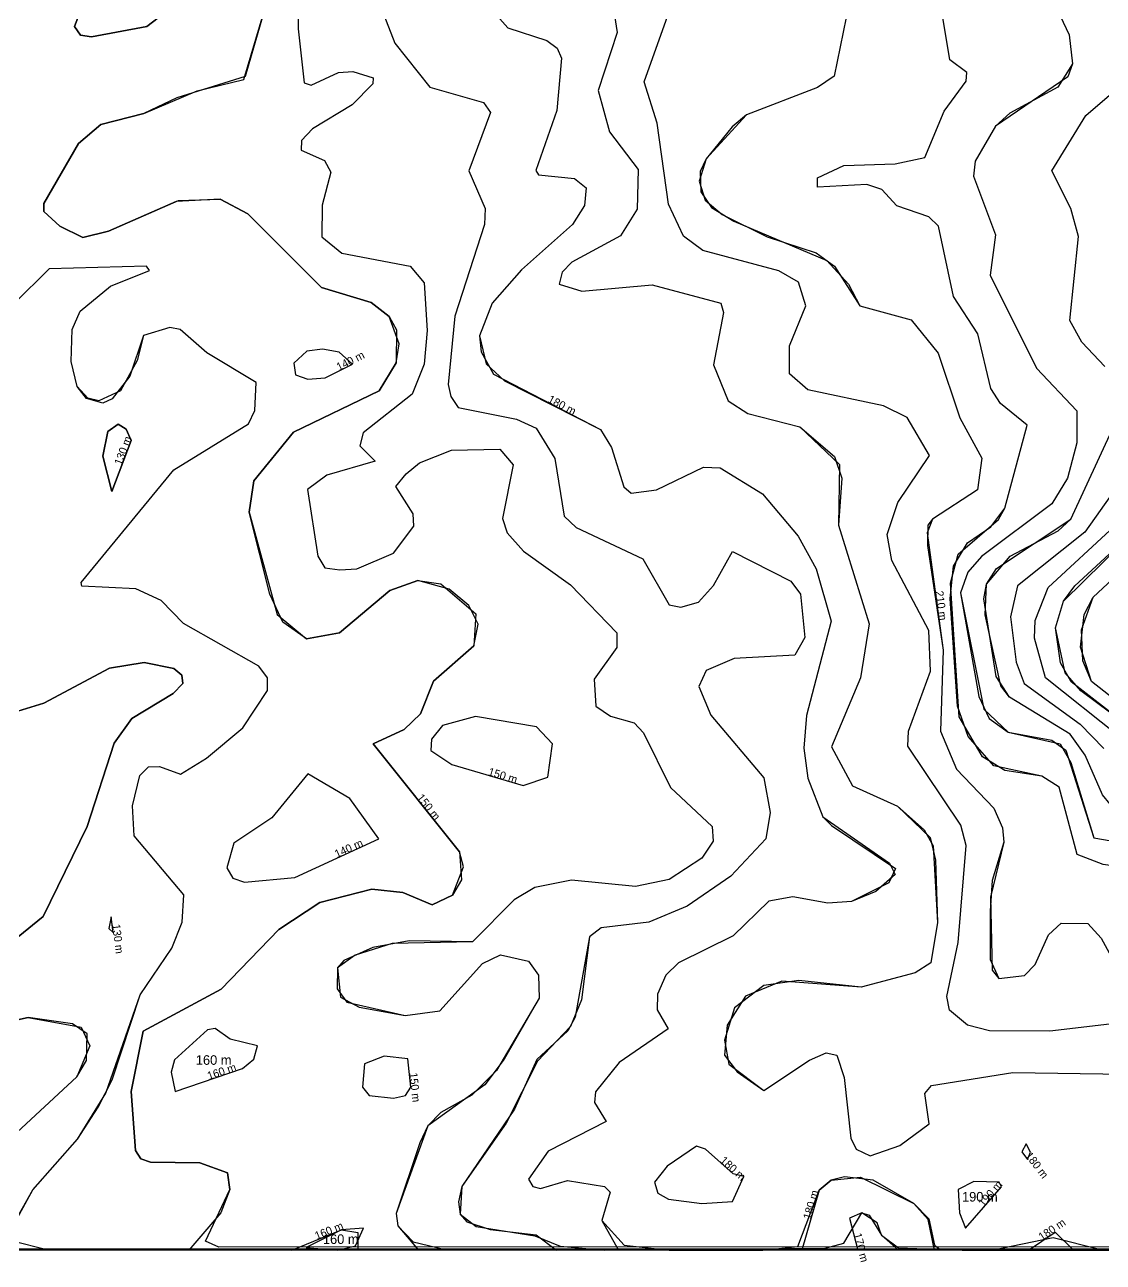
# Model space of a CAD drawing. Extents: x 120.7465 to 120.8269, y 14.0376 to 14.0711.
# Drawn here: x 120.76166 to 120.77333, y 14.03767 to 14.05105 of the extents above; entities that cross this region are included whole.
import ezdxf
from ezdxf.enums import TextEntityAlignment as Align

# ---------------------------------------------------------------- set-up
doc = ezdxf.new("R2010")
doc.units = 0
doc.header["$MEASUREMENT"] = 0
for name, color, linetype in [('Contour_Line_Intermediate', 7, 'Continuous'), ('Contour_Line_Major', 7, 'Continuous'), ('FEATURE_LABEL', 7, 'Continuous'), ('Iso-height_Area', 7, 'Continuous')]:
    doc.layers.add(name, color=color, linetype=linetype)

msp = doc.modelspace()

# ---------------------------------------------------------------- linework, layer by layer
at = {"layer": 'Contour_Line_Intermediate', "color": 36}
for points in [[(120.764626, 14.051855), (120.76462, 14.051005), (120.764684, 14.050421), (120.764762, 14.050396), (120.765057, 14.050531), (120.765212, 14.050543), (120.765433, 14.050475), (120.765429, 14.050408), (120.765204, 14.050182), (120.764776, 14.049924), (120.764657, 14.049796), (120.764653, 14.049691), (120.764906, 14.04958), (120.764975, 14.049453), (120.764882, 14.049098), (120.764877, 14.048756), (120.765093, 14.048579), (120.765833, 14.048439), (120.765984, 14.048258), (120.766017, 14.047743), (120.765982, 14.047378), (120.765854, 14.047053), (120.765323, 14.046637), (120.765288, 14.046497), (120.765454, 14.04633), (120.764931, 14.046178), (120.764723, 14.046025), (120.764833, 14.045305), (120.76491, 14.045176), (120.76507, 14.045154), (120.765254, 14.045168), (120.765651, 14.045337), (120.765873, 14.045628), (120.765863, 14.04576), (120.765678, 14.046057), (120.765789, 14.046193), (120.765932, 14.046314), (120.766279, 14.046448), (120.766803, 14.04646), (120.766945, 14.046291), (120.766829, 14.04571), (120.76688, 14.045554), (120.767058, 14.045357), (120.767567, 14.044994), (120.768068, 14.044474), (120.768067, 14.044316), (120.767823, 14.043974), (120.767841, 14.043682), (120.767998, 14.043573), (120.768255, 14.043503), (120.768356, 14.043395), (120.768647, 14.042802), (120.769097, 14.042382), (120.769108, 14.042223), (120.768987, 14.042039), (120.768631, 14.04181), (120.768269, 14.041734), (120.767577, 14.041802), (120.76718, 14.041723), (120.766958, 14.04159), (120.766506, 14.041136), (120.765638, 14.041115), (120.765236, 14.040992), (120.765047, 14.040855), (120.765043, 14.040625), (120.765147, 14.040481), (120.765778, 14.04034), (120.766153, 14.04039), (120.766614, 14.040899), (120.766808, 14.040993), (120.767111, 14.040924), (120.76722, 14.040775), (120.767228, 14.040524), (120.766764, 14.039742), (120.766499, 14.039478), (120.766164, 14.039288), (120.766024, 14.039147), (120.765937, 14.038961), (120.765682, 14.038199), (120.7657, 14.038066), (120.765922, 14.037803)], [(120.762352, 14.051427), (120.762202, 14.05103), (120.762268, 14.050934), (120.762387, 14.050918), (120.762984, 14.051029), (120.763641, 14.051532)], [(120.766485, 14.051472), (120.766888, 14.051016), (120.767311, 14.050879), (120.767422, 14.050796), (120.76747, 14.050685), (120.767418, 14.05012), (120.767189, 14.049472), (120.767221, 14.049426), (120.76761, 14.049385), (120.767736, 14.049285), (120.767718, 14.049095), (120.767589, 14.04889), (120.767037, 14.0484), (120.766719, 14.048039), (120.766583, 14.047686), (120.7666, 14.047511), (120.766733, 14.047271), (120.76789, 14.046674), (120.768008, 14.046478), (120.768141, 14.046054), (120.768221, 14.045984), (120.768497, 14.046019), (120.769002, 14.046266), (120.769183, 14.046257), (120.769642, 14.045977), (120.770028, 14.045519), (120.770223, 14.045168), (120.770385, 14.044601), (120.770116, 14.04358), (120.770088, 14.043229), (120.770131, 14.042905), (120.770296, 14.042487), (120.770388, 14.042391), (120.771081, 14.041927), (120.771007, 14.041772), (120.770604, 14.041569), (120.770349, 14.041553), (120.769969, 14.041622), (120.769709, 14.041575), (120.769323, 14.041201), (120.768734, 14.040909), (120.768597, 14.040774), (120.768506, 14.04057), (120.768502, 14.0404), (120.768622, 14.040194), (120.768093, 14.039831), (120.767835, 14.039513), (120.767825, 14.039399), (120.767951, 14.039192), (120.767323, 14.038873), (120.767112, 14.03857), (120.76716, 14.038489), (120.767243, 14.038469), (120.767534, 14.038553), (120.767932, 14.03849), (120.767996, 14.038427), (120.767905, 14.038123), (120.768084, 14.037803)], [(120.767995, 14.051452), (120.768069, 14.050965), (120.767863, 14.050336), (120.767989, 14.049891), (120.768299, 14.049482), (120.768287, 14.049056), (120.768107, 14.048766), (120.76758, 14.048481), (120.767474, 14.048372), (120.767442, 14.048245), (120.767688, 14.048167), (120.768447, 14.048235), (120.769193, 14.04804), (120.769219, 14.047938), (120.769112, 14.04737), (120.76927, 14.046981), (120.769484, 14.046845), (120.770044, 14.0467), (120.77042, 14.046379), (120.770499, 14.046148), (120.770464, 14.045638), (120.770794, 14.044572), (120.7707, 14.043989), (120.770388, 14.043242), (120.770615, 14.04282), (120.771103, 14.042601), (120.771391, 14.042346), (120.771489, 14.042172), (120.771534, 14.041343), (120.771463, 14.040906), (120.771291, 14.040799), (120.770708, 14.040643), (120.770034, 14.040718), (120.769656, 14.040662), (120.769339, 14.04042), (120.76923, 14.040072), (120.769279, 14.039813), (120.769658, 14.039529), (120.77015, 14.039855), (120.770332, 14.039933), (120.770444, 14.03991), (120.770525, 14.039669), (120.770596, 14.039013), (120.770656, 14.038892), (120.770806, 14.038823), (120.771127, 14.038934), (120.771443, 14.039169), (120.771397, 14.039496), (120.77147, 14.039583), (120.77235, 14.039723), (120.773564, 14.039705)], [(120.772766, 14.051345), (120.772959, 14.050938), (120.772993, 14.050627), (120.772835, 14.050372), (120.772317, 14.050092), (120.77216, 14.04995), (120.771942, 14.049572), (120.771922, 14.049412), (120.77216, 14.048778), (120.772105, 14.048342), (120.772606, 14.047337), (120.77304, 14.046875), (120.77304, 14.046528), (120.772941, 14.046148), (120.772772, 14.045869), (120.772011, 14.045299), (120.771862, 14.045131), (120.771784, 14.044907), (120.771981, 14.043785), (120.772094, 14.043548), (120.772297, 14.0434), (120.77286, 14.043275), (120.772975, 14.043072), (120.773224, 14.042259), (120.773787, 14.042163)], [(120.764244, 14.051157), (120.764048, 14.050489), (120.763308, 14.050256), (120.762952, 14.050088), (120.762488, 14.04997), (120.762247, 14.049763), (120.761872, 14.049114), (120.761871, 14.049028), (120.762042, 14.04887), (120.762293, 14.048748), (120.76257, 14.048818), (120.763326, 14.049147), (120.763779, 14.049163), (120.764075, 14.049005), (120.764872, 14.048207), (120.765409, 14.048046), (120.765603, 14.047894), (120.765683, 14.047749), (120.765681, 14.047394), (120.765498, 14.047091), (120.764571, 14.046643), (120.764141, 14.046118), (120.764091, 14.045778), (120.764392, 14.044672), (120.76471, 14.04441), (120.765066, 14.044475), (120.765613, 14.044932), (120.765916, 14.04504), (120.766165, 14.045003), (120.766541, 14.04468), (120.76652, 14.044335), (120.766083, 14.043953), (120.765944, 14.0436), (120.765768, 14.043428), (120.765432, 14.043274), (120.766364, 14.042108), (120.766386, 14.041804), (120.766289, 14.041638), (120.766069, 14.041535), (120.765753, 14.041668), (120.765418, 14.041705), (120.764855, 14.041559), (120.764411, 14.041268), (120.763789, 14.040624), (120.762943, 14.040169), (120.762814, 14.039517), (120.762861, 14.038878), (120.762918, 14.03879), (120.763023, 14.038752), (120.763557, 14.038744), (120.763857, 14.038637), (120.763883, 14.038459), (120.763784, 14.038206), (120.763439, 14.037803)], [(120.765521, 14.051221), (120.765665, 14.050847), (120.766044, 14.050373), (120.766625, 14.050209), (120.766699, 14.050101), (120.766468, 14.049468), (120.766644, 14.049061), (120.766634, 14.048889), (120.766316, 14.047897), (120.766244, 14.047158), (120.766273, 14.047028), (120.76635, 14.046912), (120.766981, 14.046784), (120.767195, 14.046688), (120.767397, 14.04636), (120.767497, 14.045736), (120.767628, 14.045612), (120.768348, 14.045274), (120.768633, 14.044779), (120.76876, 14.044751), (120.768948, 14.044806), (120.769111, 14.044988), (120.769316, 14.045354), (120.769949, 14.045033), (120.770054, 14.044893), (120.770098, 14.044426), (120.769991, 14.044232), (120.769336, 14.044197), (120.769033, 14.044069), (120.768954, 14.043896), (120.769082, 14.043583), (120.769658, 14.042909), (120.769723, 14.042532), (120.769677, 14.042249), (120.7693, 14.041844), (120.768827, 14.041521), (120.768412, 14.041347), (120.767899, 14.041286), (120.767771, 14.04119), (120.767683, 14.040507), (120.767567, 14.040221), (120.767209, 14.039844), (120.76687, 14.039174), (120.766391, 14.03849), (120.766354, 14.038324), (120.766373, 14.038191), (120.766446, 14.038108), (120.766696, 14.038026), (120.767195, 14.037966), (120.767414, 14.037803)], [(120.773517, 14.040258), (120.77275, 14.040169), (120.772098, 14.040172), (120.771857, 14.040232), (120.771664, 14.040395), (120.771636, 14.040545), (120.771759, 14.041129), (120.771845, 14.042177), (120.771785, 14.042397), (120.771213, 14.043249), (120.77122, 14.043413), (120.77146, 14.044062), (120.771441, 14.044501), (120.771039, 14.045257), (120.770991, 14.045536), (120.771106, 14.045885), (120.771446, 14.04639), (120.771205, 14.046802), (120.770951, 14.046928), (120.770133, 14.047102), (120.769933, 14.047276), (120.769935, 14.047576), (120.770111, 14.04801), (120.77003, 14.048265), (120.769817, 14.048388), (120.768996, 14.048609), (120.768789, 14.048764), (120.768627, 14.049108), (120.768501, 14.049984), (120.768362, 14.050429), (120.768618, 14.051146)], [(120.770545, 14.051125), (120.770417, 14.050492), (120.770237, 14.050369), (120.769469, 14.050074), (120.769313, 14.049945), (120.769031, 14.0496), (120.768968, 14.04946), (120.768975, 14.04924), (120.76909, 14.049072), (120.769332, 14.048924), (120.770337, 14.048501), (120.770571, 14.048245), (120.770693, 14.048009), (120.771248, 14.047857), (120.771543, 14.047497), (120.771776, 14.0468), (120.772012, 14.046361), (120.771968, 14.046021), (120.771481, 14.045703), (120.771423, 14.045557), (120.771597, 14.044289), (120.771565, 14.04341), (120.771738, 14.043002), (120.772142, 14.042579), (120.772237, 14.042366), (120.772251, 14.042213), (120.772109, 14.041619), (120.772124, 14.040828), (120.772199, 14.040739), (120.772475, 14.040771), (120.772589, 14.04089), (120.772736, 14.04121), (120.772872, 14.041338), (120.773159, 14.041334), (120.773304, 14.041174), (120.773582, 14.040667)], [(120.773787, 14.041906), (120.773324, 14.041971), (120.773046, 14.04208), (120.772848, 14.042808), (120.772664, 14.042925), (120.772143, 14.043036), (120.771865, 14.043355), (120.77175, 14.043682), (120.771672, 14.044846), (120.771707, 14.045196), (120.771859, 14.045446), (120.772111, 14.045622), (120.772261, 14.045822), (120.772503, 14.04672), (120.772216, 14.046954), (120.772112, 14.047115), (120.771969, 14.047707), (120.771708, 14.048111), (120.771545, 14.048869), (120.771441, 14.048973), (120.771094, 14.049092), (120.770933, 14.049267), (120.77077, 14.04932), (120.770238, 14.049292), (120.770237, 14.049394), (120.770521, 14.049525), (120.771075, 14.049543), (120.771397, 14.049613), (120.771605, 14.050115), (120.771843, 14.050438), (120.77185, 14.050531), (120.771669, 14.050667), (120.771592, 14.051126)], [(120.773342, 14.047352), (120.773094, 14.047616), (120.772965, 14.047851), (120.77306, 14.048758), (120.772977, 14.049061), (120.772772, 14.049469), (120.773137, 14.050066), (120.773596, 14.050458)], [(120.761379, 14.037803), (120.76175, 14.038452), (120.762234, 14.039), (120.762457, 14.039347), (120.76261, 14.039643), (120.762914, 14.040561), (120.763253, 14.041067), (120.763367, 14.041348), (120.763383, 14.041642), (120.762847, 14.042282), (120.762828, 14.042603), (120.76291, 14.042931), (120.763001, 14.043026), (120.763122, 14.043031), (120.763348, 14.042947), (120.76363, 14.04312), (120.764023, 14.043447), (120.76429, 14.043851), (120.764288, 14.043987), (120.764196, 14.044116), (120.76338, 14.044575), (120.763141, 14.044823), (120.762865, 14.044949), (120.762283, 14.04498), (120.762276, 14.045018), (120.763275, 14.046236), (120.764083, 14.046735), (120.764152, 14.046877), (120.764165, 14.047179), (120.763634, 14.047503), (120.763344, 14.047753), (120.763234, 14.047775), (120.76295, 14.04769), (120.762802, 14.047249), (120.762608, 14.047003), (120.762509, 14.046957), (120.762333, 14.047006), (120.76223, 14.047136), (120.762165, 14.047408), (120.762177, 14.047754), (120.762263, 14.047951), (120.762592, 14.048223), (120.763013, 14.048392), (120.762981, 14.048439), (120.761927, 14.048408), (120.761551, 14.048036)], [(120.765209, 14.047378), (120.765063, 14.04751), (120.764884, 14.047542), (120.764714, 14.047521), (120.764574, 14.04739), (120.764593, 14.047264), (120.764725, 14.047216), (120.764914, 14.04723), (120.765209, 14.047378)], [(120.762815, 14.046554), (120.762605, 14.046003), (120.762509, 14.046384), (120.762563, 14.046652), (120.762674, 14.046732), (120.762761, 14.046677), (120.762815, 14.046554)], [(120.773485, 14.042522), (120.773319, 14.042722), (120.773131, 14.043152), (120.77297, 14.043381), (120.772313, 14.043778), (120.772169, 14.044004), (120.772036, 14.044843), (120.772063, 14.045001), (120.772172, 14.045171), (120.772976, 14.045704), (120.773441, 14.046708)], [(120.773579, 14.043481), (120.77298, 14.043945), (120.772865, 14.044149), (120.77281, 14.044528), (120.772896, 14.044817), (120.77302, 14.044982), (120.773761, 14.045667)], [(120.773681, 14.043569), (120.773199, 14.043948), (120.773107, 14.044171), (120.77309, 14.044506), (120.773217, 14.044861), (120.774097, 14.045678)], [(120.773499, 14.043354), (120.772701, 14.04399), (120.772583, 14.044417), (120.772589, 14.044607), (120.77273, 14.044963), (120.773447, 14.045627)], [(120.761543, 14.043615), (120.76187, 14.043713), (120.762581, 14.044091), (120.762955, 14.044153), (120.763278, 14.044088), (120.763363, 14.044016), (120.763375, 14.043928), (120.76327, 14.04382), (120.762821, 14.043547), (120.76263, 14.043283), (120.762339, 14.042383), (120.761864, 14.041407), (120.761594, 14.041188)], [(120.767371, 14.043274), (120.767199, 14.043459), (120.766539, 14.043572), (120.766182, 14.043473), (120.766061, 14.043324), (120.766057, 14.043202), (120.766284, 14.043052), (120.767052, 14.042823), (120.767322, 14.042916), (120.767371, 14.043274)], [(120.765493, 14.042248), (120.76518, 14.042685), (120.764727, 14.04295), (120.764337, 14.042475), (120.763926, 14.042201), (120.763851, 14.041936), (120.763916, 14.041824), (120.764042, 14.04178), (120.764585, 14.04183), (120.765493, 14.042248)], [(120.76262, 14.041237), (120.762599, 14.041406), (120.762573, 14.04128), (120.76262, 14.041237)], [(120.761554, 14.040286), (120.7617, 14.040315), (120.762275, 14.040212), (120.762368, 14.040009), (120.762228, 14.039674), (120.76153, 14.039031)], [(120.764181, 14.04001), (120.763887, 14.040082), (120.763724, 14.040196), (120.763642, 14.040184), (120.763282, 14.039858), (120.763248, 14.039727), (120.763289, 14.039517), (120.76402, 14.039764), (120.764143, 14.039865), (120.764181, 14.04001)], [(120.76584, 14.039563), (120.765806, 14.039871), (120.765552, 14.0399), (120.765337, 14.039815), (120.765317, 14.039563), (120.765388, 14.039472), (120.76565, 14.039443), (120.765783, 14.039475), (120.76584, 14.039563)], [(120.772539, 14.038861), (120.772493, 14.038951), (120.772445, 14.038864), (120.772509, 14.038782), (120.772539, 14.038861)], [(120.769439, 14.038599), (120.769323, 14.038627), (120.769027, 14.038895), (120.768927, 14.038926), (120.76861, 14.03871), (120.768475, 14.038537), (120.768511, 14.038418), (120.768627, 14.038353), (120.768984, 14.038306), (120.769316, 14.038329), (120.769439, 14.038599)], [(120.771501, 14.037803), (120.771434, 14.038132), (120.771277, 14.038306), (120.770837, 14.03856), (120.77053, 14.038593), (120.770385, 14.038557), (120.770256, 14.038451), (120.770068, 14.037803)], [(120.772227, 14.038487), (120.772202, 14.038535), (120.771927, 14.038543), (120.771757, 14.038459), (120.771771, 14.038204), (120.771838, 14.038041), (120.772227, 14.038487)], [(120.771112, 14.037803), (120.77093, 14.037963), (120.770882, 14.038096), (120.770715, 14.038204), (120.770581, 14.038147), (120.770671, 14.037803)], [(120.764553, 14.037803), (120.76509, 14.038021), (120.765265, 14.037992), (120.765267, 14.037803)], [(120.772517, 14.037803), (120.772807, 14.037997), (120.773004, 14.037803)]]:
    msp.add_lwpolyline(points, dxfattribs=at)
at = {"layer": 'Contour_Line_Major', "color": 36}
for points in [[(120.762352, 14.051427), (120.762202, 14.05103), (120.762268, 14.050934), (120.762387, 14.050918), (120.762984, 14.051029), (120.763641, 14.051532)], [(120.764244, 14.051157), (120.764048, 14.050489), (120.763308, 14.050256), (120.762952, 14.050088), (120.762488, 14.04997), (120.762247, 14.049763), (120.761872, 14.049114), (120.761871, 14.049028), (120.762042, 14.04887), (120.762293, 14.048748), (120.76257, 14.048818), (120.763326, 14.049147), (120.763779, 14.049163), (120.764075, 14.049005), (120.764872, 14.048207), (120.765409, 14.048046), (120.765603, 14.047894), (120.765683, 14.047749), (120.765681, 14.047394), (120.765498, 14.047091), (120.764571, 14.046643), (120.764141, 14.046118), (120.764091, 14.045778), (120.764392, 14.044672), (120.76471, 14.04441), (120.765066, 14.044475), (120.765613, 14.044932), (120.765916, 14.04504), (120.766165, 14.045003), (120.766541, 14.04468), (120.76652, 14.044335), (120.766083, 14.043953), (120.765944, 14.0436), (120.765768, 14.043428), (120.765432, 14.043274), (120.766364, 14.042108), (120.766386, 14.041804), (120.766289, 14.041638), (120.766069, 14.041535), (120.765753, 14.041668), (120.765418, 14.041705), (120.764855, 14.041559), (120.764411, 14.041268), (120.763789, 14.040624), (120.762943, 14.040169), (120.762814, 14.039517), (120.762861, 14.038878), (120.762918, 14.03879), (120.763023, 14.038752), (120.763557, 14.038744), (120.763857, 14.038637), (120.763883, 14.038459), (120.763784, 14.038206), (120.763439, 14.037803)], [(120.773517, 14.040258), (120.77275, 14.040169), (120.772098, 14.040172), (120.771857, 14.040232), (120.771664, 14.040395), (120.771636, 14.040545), (120.771759, 14.041129), (120.771845, 14.042177), (120.771785, 14.042397), (120.771213, 14.043249), (120.77122, 14.043413), (120.77146, 14.044062), (120.771441, 14.044501), (120.771039, 14.045257), (120.770991, 14.045536), (120.771106, 14.045885), (120.771446, 14.04639), (120.771205, 14.046802), (120.770951, 14.046928), (120.770133, 14.047102), (120.769933, 14.047276), (120.769935, 14.047576), (120.770111, 14.04801), (120.77003, 14.048265), (120.769817, 14.048388), (120.768996, 14.048609), (120.768789, 14.048764), (120.768627, 14.049108), (120.768501, 14.049984), (120.768362, 14.050429), (120.768618, 14.051146)], [(120.773686, 14.046353), (120.773127, 14.045562), (120.772398, 14.044983), (120.772324, 14.044649), (120.772383, 14.044157), (120.772471, 14.043927), (120.773077, 14.043487), (120.773334, 14.043226)], [(120.773686, 14.046353), (120.773127, 14.045562), (120.772398, 14.044983), (120.772324, 14.044649), (120.772383, 14.044157), (120.772471, 14.043927), (120.773077, 14.043487), (120.773334, 14.043226)], [(120.767371, 14.043274), (120.767199, 14.043459), (120.766539, 14.043572), (120.766182, 14.043473), (120.766061, 14.043324), (120.766057, 14.043202), (120.766284, 14.043052), (120.767052, 14.042823), (120.767322, 14.042916), (120.767371, 14.043274)], [(120.76584, 14.039563), (120.765806, 14.039871), (120.765552, 14.0399), (120.765337, 14.039815), (120.765317, 14.039563), (120.765388, 14.039472), (120.76565, 14.039443), (120.765783, 14.039475), (120.76584, 14.039563)]]:
    msp.add_lwpolyline(points, dxfattribs=at)
at = {"layer": 'Iso-height_Area', "color": 140}
msp.add_polyline3d([(120.819881, 14.070974, 50), (120.825891, 14.070974, 50), (120.826209, 14.070939, 50), (120.826457, 14.070837, 50), (120.826563, 14.070598, 50), (120.826598, 14.07029, 50), (120.826598, 14.038487, 50), (120.826563, 14.038179, 50), (120.826457, 14.037939, 50), (120.826209, 14.037837, 50), (120.825891, 14.037803, 50), (120.763666, 14.037803, 50), (120.747403, 14.037803, 50), (120.747085, 14.037837, 50), (120.746837, 14.037939, 50), (120.746731, 14.038179, 50), (120.746696, 14.038487, 50), (120.746696, 14.065502, 50), (120.746696, 14.07029, 50), (120.746731, 14.070598, 50), (120.746837, 14.070837, 50), (120.747085, 14.070939, 50), (120.747403, 14.070974, 50), (120.819881, 14.070974, 50)], close=True, dxfattribs=at)
at = {"layer": 'Iso-height_Area', "color": 4}
msp.add_polyline3d([(120.819881, 14.070974, 70), (120.825891, 14.070974, 70), (120.826209, 14.070939, 70), (120.826457, 14.070837, 70), (120.826563, 14.070598, 70), (120.826598, 14.07029, 70), (120.826598, 14.038487, 70), (120.826563, 14.038179, 70), (120.826457, 14.037939, 70), (120.826209, 14.037837, 70), (120.825891, 14.037803, 70), (120.763666, 14.037803, 70), (120.747403, 14.037803, 70), (120.747085, 14.037837, 70), (120.746837, 14.037939, 70), (120.746731, 14.038179, 70), (120.746696, 14.038487, 70), (120.746696, 14.065502, 70), (120.746696, 14.07029, 70), (120.746731, 14.070598, 70), (120.746837, 14.070837, 70), (120.747085, 14.070939, 70), (120.747403, 14.070974, 70), (120.819881, 14.070974, 70)], close=True, dxfattribs=at)
msp.add_polyline3d([(120.825891, 14.037803, 80), (120.763666, 14.037803, 80), (120.747403, 14.037803, 80), (120.747085, 14.037837, 80), (120.746837, 14.037939, 80), (120.746731, 14.038179, 80), (120.746696, 14.038487, 80), (120.746696, 14.064133, 80), (120.746752, 14.065081, 80), (120.746696, 14.065852, 80), (120.746696, 14.068238, 80), (120.746696, 14.07029, 80), (120.746731, 14.070598, 80), (120.746837, 14.070837, 80), (120.747085, 14.070939, 80), (120.747403, 14.070974, 80), (120.819174, 14.070974, 80)], dxfattribs=at)
at = {"layer": 'Iso-height_Area', "color": 120}
for points in [[(120.825891, 14.037803, 90), (120.763666, 14.037803, 90), (120.747403, 14.037803, 90), (120.747085, 14.037837, 90), (120.746837, 14.037939, 90), (120.746731, 14.038179, 90), (120.746696, 14.038487, 90), (120.746696, 14.06412, 90)], [(120.825891, 14.037803, 100), (120.763666, 14.037803, 100), (120.747403, 14.037803, 100), (120.747085, 14.037837, 100), (120.746837, 14.037939, 100), (120.746731, 14.038179, 100), (120.746696, 14.038487, 100), (120.746696, 14.04051, 100), (120.746777, 14.041003, 100), (120.74706, 14.041625, 100), (120.746986, 14.041822, 100), (120.746739, 14.042137, 100), (120.746696, 14.042609, 100), (120.746696, 14.064107, 100)], [(120.825891, 14.037803, 100), (120.763666, 14.037803, 100), (120.747403, 14.037803, 100), (120.747085, 14.037837, 100), (120.746837, 14.037939, 100), (120.746731, 14.038179, 100), (120.746696, 14.038487, 100), (120.746696, 14.04051, 100), (120.746777, 14.041003, 100), (120.74706, 14.041625, 100), (120.746986, 14.041822, 100), (120.746739, 14.042137, 100), (120.746696, 14.042609, 100), (120.746696, 14.064107, 100)], [(120.825891, 14.037803, 110), (120.756616, 14.037803, 110)], [(120.825891, 14.037803, 120), (120.759915, 14.037805, 120)]]:
    msp.add_polyline3d(points, dxfattribs=at)
at = {"layer": 'Iso-height_Area', "color": 100}
for points in [[(120.764626, 14.051855, 160), (120.76462, 14.051005, 160), (120.764684, 14.050421, 160), (120.764762, 14.050396, 160), (120.765057, 14.050531, 160), (120.765212, 14.050543, 160), (120.765433, 14.050475, 160), (120.765429, 14.050408, 160), (120.765204, 14.050182, 160), (120.764776, 14.049924, 160), (120.764657, 14.049796, 160), (120.764653, 14.049691, 160), (120.764906, 14.04958, 160), (120.764975, 14.049453, 160), (120.764882, 14.049098, 160), (120.764877, 14.048756, 160), (120.765093, 14.048579, 160), (120.765833, 14.048439, 160), (120.765984, 14.048258, 160), (120.766017, 14.047743, 160), (120.765982, 14.047378, 160), (120.765854, 14.047053, 160), (120.765323, 14.046637, 160), (120.765288, 14.046497, 160), (120.765454, 14.04633, 160), (120.764931, 14.046178, 160), (120.764723, 14.046025, 160), (120.764833, 14.045305, 160), (120.76491, 14.045176, 160), (120.76507, 14.045154, 160), (120.765254, 14.045168, 160), (120.765651, 14.045337, 160), (120.765873, 14.045628, 160), (120.765863, 14.04576, 160), (120.765678, 14.046057, 160), (120.765789, 14.046193, 160), (120.765932, 14.046314, 160), (120.766279, 14.046448, 160), (120.766803, 14.04646, 160), (120.766945, 14.046291, 160), (120.766829, 14.04571, 160), (120.76688, 14.045554, 160), (120.767058, 14.045357, 160), (120.767567, 14.044994, 160), (120.768068, 14.044474, 160), (120.768067, 14.044316, 160), (120.767823, 14.043974, 160), (120.767841, 14.043682, 160), (120.767998, 14.043573, 160), (120.768255, 14.043503, 160), (120.768356, 14.043395, 160), (120.768647, 14.042802, 160), (120.769097, 14.042382, 160), (120.769108, 14.042223, 160), (120.768987, 14.042039, 160), (120.768631, 14.04181, 160), (120.768269, 14.041734, 160), (120.767577, 14.041802, 160), (120.76718, 14.041723, 160), (120.766958, 14.04159, 160), (120.766506, 14.041136, 160), (120.76582, 14.041146, 160), (120.765429, 14.041072, 160), (120.765113, 14.040934, 160), (120.765047, 14.040855, 160), (120.765077, 14.040538, 160), (120.765282, 14.040428, 160), (120.765778, 14.04034, 160), (120.766153, 14.04039, 160), (120.766614, 14.040899, 160), (120.766808, 14.040993, 160), (120.767111, 14.040924, 160), (120.76722, 14.040775, 160), (120.767228, 14.040524, 160), (120.766848, 14.039865, 160), (120.766848, 14.039865, 160), (120.766641, 14.039588, 160), (120.766024, 14.039147, 160), (120.765682, 14.038199, 160), (120.7657, 14.038066, 160), (120.765864, 14.03789, 160), (120.76621, 14.03781, 160), (120.825891, 14.037803, 160)], [(120.766485, 14.051472, 180), (120.766888, 14.051016, 180), (120.767311, 14.050879, 180), (120.767422, 14.050796, 180), (120.76747, 14.050685, 180), (120.767418, 14.05012, 180), (120.767189, 14.049472, 180), (120.767221, 14.049426, 180), (120.76761, 14.049385, 180), (120.767736, 14.049285, 180), (120.767718, 14.049095, 180), (120.767589, 14.04889, 180), (120.767037, 14.0484, 180), (120.766719, 14.048039, 180), (120.766583, 14.047686, 180), (120.766653, 14.047384, 180), (120.766851, 14.047198, 180), (120.76789, 14.046674, 180), (120.768008, 14.046478, 180), (120.768141, 14.046054, 180), (120.768221, 14.045984, 180), (120.768497, 14.046019, 180), (120.769002, 14.046266, 180), (120.769183, 14.046257, 180), (120.769642, 14.045977, 180), (120.770028, 14.045519, 180), (120.770223, 14.045168, 180), (120.770385, 14.044601, 180), (120.770116, 14.04358, 180), (120.770088, 14.043229, 180), (120.770131, 14.042905, 180), (120.770296, 14.042487, 180), (120.771016, 14.041985, 180), (120.771078, 14.041864, 180), (120.770868, 14.041678, 180), (120.770604, 14.041569, 180), (120.770349, 14.041553, 180), (120.769969, 14.041622, 180), (120.769709, 14.041575, 180), (120.769323, 14.041201, 180), (120.768734, 14.040909, 180), (120.768597, 14.040774, 180), (120.768506, 14.04057, 180), (120.768502, 14.0404, 180), (120.768622, 14.040194, 180), (120.768093, 14.039831, 180), (120.767835, 14.039513, 180), (120.767825, 14.039399, 180), (120.767951, 14.039192, 180), (120.767323, 14.038873, 180), (120.767112, 14.03857, 180), (120.76716, 14.038489, 180), (120.767243, 14.038469, 180), (120.767534, 14.038553, 180), (120.767932, 14.03849, 180), (120.767996, 14.038427, 180), (120.767905, 14.038123, 180), (120.768145, 14.037855, 180), (120.768633, 14.037803, 180), (120.769645, 14.037803, 180), (120.770024, 14.037841, 180), (120.770256, 14.038451, 180), (120.770385, 14.038557, 180), (120.770701, 14.03859, 180), (120.771277, 14.038306, 180), (120.771441, 14.038139, 180), (120.7715, 14.037856, 180), (120.7715, 14.037856, 180), (120.77156, 14.037813, 180), (120.772123, 14.037803, 180), (120.772786, 14.037938, 180), (120.773285, 14.037811, 180), (120.77358, 14.037803, 180)], [(120.767995, 14.051452, 190), (120.768069, 14.050965, 190), (120.767863, 14.050336, 190), (120.767989, 14.049891, 190), (120.768299, 14.049482, 190), (120.768287, 14.049056, 190), (120.768107, 14.048766, 190), (120.76758, 14.048481, 190), (120.767474, 14.048372, 190), (120.767442, 14.048245, 190), (120.767688, 14.048167, 190), (120.768447, 14.048235, 190), (120.769193, 14.04804, 190), (120.769219, 14.047938, 190), (120.769112, 14.04737, 190), (120.76927, 14.046981, 190), (120.769484, 14.046845, 190), (120.770044, 14.0467, 190), (120.770475, 14.046293, 190), (120.770464, 14.045638, 190), (120.770794, 14.044572, 190), (120.7707, 14.043989, 190), (120.770388, 14.043242, 190), (120.770615, 14.04282, 190), (120.771103, 14.042601, 190), (120.771455, 14.042261, 190), (120.771514, 14.042019, 190), (120.771534, 14.041343, 190), (120.771463, 14.040906, 190), (120.771291, 14.040799, 190), (120.770708, 14.040643, 190), (120.769851, 14.040709, 190), (120.769459, 14.040548, 190), (120.76926, 14.040232, 190), (120.769231, 14.039911, 190), (120.769368, 14.039729, 190), (120.769658, 14.039529, 190), (120.77015, 14.039855, 190), (120.770332, 14.039933, 190), (120.770444, 14.03991, 190), (120.770525, 14.039669, 190), (120.770596, 14.039013, 190), (120.770656, 14.038892, 190), (120.770806, 14.038823, 190), (120.771127, 14.038934, 190), (120.771443, 14.039169, 190), (120.771397, 14.039496, 190), (120.77147, 14.039583, 190), (120.77235, 14.039723, 190), (120.773564, 14.039705, 190)], [(120.765521, 14.051221, 170), (120.765665, 14.050847, 170), (120.766044, 14.050373, 170), (120.766625, 14.050209, 170), (120.766699, 14.050101, 170), (120.766468, 14.049468, 170), (120.766644, 14.049061, 170), (120.766634, 14.048889, 170), (120.766316, 14.047897, 170), (120.766244, 14.047158, 170), (120.766273, 14.047028, 170), (120.76635, 14.046912, 170), (120.766981, 14.046784, 170), (120.767195, 14.046688, 170), (120.767397, 14.04636, 170), (120.767497, 14.045736, 170), (120.767628, 14.045612, 170), (120.768348, 14.045274, 170), (120.768633, 14.044779, 170), (120.76876, 14.044751, 170), (120.768948, 14.044806, 170), (120.769111, 14.044988, 170), (120.769316, 14.045354, 170), (120.769949, 14.045033, 170), (120.770054, 14.044893, 170), (120.770098, 14.044426, 170), (120.769991, 14.044232, 170), (120.769336, 14.044197, 170), (120.769033, 14.044069, 170), (120.768954, 14.043896, 170), (120.769082, 14.043583, 170), (120.769658, 14.042909, 170), (120.769723, 14.042532, 170), (120.769677, 14.042249, 170), (120.7693, 14.041844, 170), (120.768827, 14.041521, 170), (120.768412, 14.041347, 170), (120.767899, 14.041286, 170), (120.767771, 14.04119, 170), (120.767615, 14.040319, 170), (120.767535, 14.040174, 170), (120.767202, 14.039863, 170), (120.767202, 14.039863, 170), (120.76696, 14.039326, 170), (120.766391, 14.03849, 170), (120.766373, 14.038191, 170), (120.766546, 14.038059, 170), (120.767181, 14.037955, 170), (120.767453, 14.037844, 170), (120.76793, 14.037803, 170), (120.770321, 14.037824, 170), (120.770521, 14.037879, 170), (120.770715, 14.038204, 170), (120.770794, 14.03818, 170), (120.77093, 14.037963, 170), (120.771112, 14.037828, 170), (120.7718, 14.037803, 170), (120.825891, 14.037803, 170)]]:
    msp.add_polyline3d(points, dxfattribs=at)
at = {"layer": 'Iso-height_Area', "color": 110}
for points in [[(120.763641, 14.051532, 150), (120.762984, 14.051029, 150), (120.762387, 14.050918, 150), (120.762268, 14.050934, 150), (120.762202, 14.05103, 150), (120.762352, 14.051427, 150)], [(120.763641, 14.051532, 150), (120.762984, 14.051029, 150), (120.762387, 14.050918, 150), (120.762268, 14.050934, 150), (120.762202, 14.05103, 150), (120.762352, 14.051427, 150)], [(120.826209, 14.037837, 150), (120.763762, 14.037833, 150), (120.763619, 14.037898, 150), (120.763883, 14.038459, 150), (120.763857, 14.038637, 150), (120.763557, 14.038744, 150), (120.763023, 14.038752, 150), (120.762918, 14.03879, 150), (120.762861, 14.038878, 150), (120.762814, 14.039517, 150), (120.762943, 14.040169, 150), (120.763789, 14.040624, 150), (120.764411, 14.041268, 150), (120.764855, 14.041559, 150), (120.765418, 14.041705, 150), (120.765753, 14.041668, 150), (120.766069, 14.041535, 150), (120.766289, 14.041638, 150), (120.76641, 14.041946, 150), (120.766364, 14.042108, 150), (120.765432, 14.043274, 150), (120.765768, 14.043428, 150), (120.765944, 14.0436, 150), (120.766083, 14.043953, 150), (120.76652, 14.044335, 150), (120.766568, 14.044569, 150), (120.766468, 14.044771, 150), (120.766255, 14.044946, 150), (120.765916, 14.04504, 150), (120.765613, 14.044932, 150), (120.765066, 14.044475, 150), (120.76471, 14.04441, 150), (120.764456, 14.04459, 150), (120.764314, 14.044891, 150), (120.764091, 14.045778, 150), (120.764141, 14.046118, 150), (120.764571, 14.046643, 150), (120.765498, 14.047091, 150), (120.765681, 14.047394, 150), (120.765712, 14.047598, 150), (120.765603, 14.047894, 150), (120.765409, 14.048046, 150), (120.764872, 14.048207, 150), (120.764075, 14.049005, 150), (120.763779, 14.049163, 150), (120.763303, 14.049139, 150), (120.76257, 14.048818, 150), (120.762293, 14.048748, 150), (120.762042, 14.04887, 150), (120.761871, 14.049028, 150), (120.761872, 14.049114, 150), (120.762247, 14.049763, 150), (120.762488, 14.04997, 150), (120.762952, 14.050088, 150), (120.763527, 14.050333, 150), (120.764035, 14.050457, 150), (120.764244, 14.051157, 150)], [(120.826209, 14.037837, 150), (120.763762, 14.037833, 150), (120.763619, 14.037898, 150), (120.763883, 14.038459, 150), (120.763857, 14.038637, 150), (120.763557, 14.038744, 150), (120.763023, 14.038752, 150), (120.762918, 14.03879, 150), (120.762861, 14.038878, 150), (120.762814, 14.039517, 150), (120.762943, 14.040169, 150), (120.763789, 14.040624, 150), (120.764411, 14.041268, 150), (120.764855, 14.041559, 150), (120.765418, 14.041705, 150), (120.765753, 14.041668, 150), (120.766069, 14.041535, 150), (120.766289, 14.041638, 150), (120.76641, 14.041946, 150), (120.766364, 14.042108, 150), (120.765432, 14.043274, 150), (120.765768, 14.043428, 150), (120.765944, 14.0436, 150), (120.766083, 14.043953, 150), (120.76652, 14.044335, 150), (120.766568, 14.044569, 150), (120.766468, 14.044771, 150), (120.766255, 14.044946, 150), (120.765916, 14.04504, 150), (120.765613, 14.044932, 150), (120.765066, 14.044475, 150), (120.76471, 14.04441, 150), (120.764456, 14.04459, 150), (120.764314, 14.044891, 150), (120.764091, 14.045778, 150), (120.764141, 14.046118, 150), (120.764571, 14.046643, 150), (120.765498, 14.047091, 150), (120.765681, 14.047394, 150), (120.765712, 14.047598, 150), (120.765603, 14.047894, 150), (120.765409, 14.048046, 150), (120.764872, 14.048207, 150), (120.764075, 14.049005, 150), (120.763779, 14.049163, 150), (120.763303, 14.049139, 150), (120.76257, 14.048818, 150), (120.762293, 14.048748, 150), (120.762042, 14.04887, 150), (120.761871, 14.049028, 150), (120.761872, 14.049114, 150), (120.762247, 14.049763, 150), (120.762488, 14.04997, 150), (120.762952, 14.050088, 150), (120.763527, 14.050333, 150), (120.764035, 14.050457, 150), (120.764244, 14.051157, 150)], [(120.761524, 14.038038, 140), (120.76175, 14.038452, 140), (120.762234, 14.039, 140), (120.76254, 14.0395, 140), (120.762914, 14.040561, 140), (120.763253, 14.041067, 140), (120.763367, 14.041348, 140), (120.763383, 14.041642, 140), (120.762847, 14.042282, 140), (120.762828, 14.042603, 140), (120.76291, 14.042931, 140), (120.763001, 14.043026, 140), (120.763122, 14.043031, 140), (120.763348, 14.042947, 140), (120.76363, 14.04312, 140), (120.764023, 14.043447, 140), (120.76429, 14.043851, 140), (120.764288, 14.043987, 140), (120.764196, 14.044116, 140), (120.76338, 14.044575, 140), (120.763141, 14.044823, 140), (120.762865, 14.044949, 140), (120.762283, 14.04498, 140), (120.762276, 14.045018, 140), (120.763275, 14.046236, 140), (120.764083, 14.046735, 140), (120.764152, 14.046877, 140), (120.764165, 14.047179, 140), (120.763634, 14.047503, 140), (120.763344, 14.047753, 140), (120.763234, 14.047775, 140), (120.76295, 14.04769, 140), (120.76288, 14.047417, 140), (120.7627, 14.04709, 140), (120.762465, 14.046981, 140), (120.762345, 14.047013, 140), (120.76223, 14.047136, 140), (120.762165, 14.047408, 140), (120.762177, 14.047754, 140), (120.762263, 14.047951, 140), (120.762592, 14.048223, 140), (120.763013, 14.048392, 140), (120.762981, 14.048439, 140), (120.761927, 14.048408, 140), (120.761551, 14.048036, 140)], [(120.761594, 14.041188, 130), (120.761864, 14.041407, 130), (120.762339, 14.042383, 130), (120.76263, 14.043283, 130), (120.762821, 14.043547, 130), (120.76327, 14.04382, 130), (120.763375, 14.043928, 130), (120.763363, 14.044016, 130), (120.763278, 14.044088, 130), (120.762955, 14.044153, 130), (120.762581, 14.044091, 130), (120.76187, 14.043713, 130), (120.761543, 14.043615, 130)], [(120.76153, 14.039031, 130), (120.762228, 14.039674, 130), (120.762333, 14.039851, 130), (120.76234, 14.040139, 130), (120.762181, 14.040248, 130), (120.7617, 14.040315, 130), (120.761554, 14.040286, 130)], [(120.825891, 14.037803, 140), (120.761917, 14.037803, 140), (120.761519, 14.037902, 140)], [(120.825891, 14.037803, 130), (120.760256, 14.037816, 130)]]:
    msp.add_polyline3d(points, dxfattribs=at)
at = {"layer": 'Iso-height_Area', "color": 3}
for points in [[(120.772766, 14.051345, 230), (120.772959, 14.050938, 230), (120.772993, 14.050627, 230), (120.772944, 14.050485, 230), (120.77216, 14.04995, 230), (120.771942, 14.049572, 230), (120.771922, 14.049412, 230), (120.77216, 14.048778, 230), (120.772105, 14.048342, 230), (120.772606, 14.047337, 230), (120.77304, 14.046875, 230), (120.77304, 14.046528, 230), (120.772941, 14.046148, 230), (120.772772, 14.045869, 230), (120.772011, 14.045299, 230), (120.771862, 14.045131, 230), (120.771784, 14.044907, 230), (120.772036, 14.043651, 230), (120.772297, 14.0434, 230), (120.772772, 14.043315, 230), (120.772923, 14.043205, 230), (120.773224, 14.042259, 230), (120.773787, 14.042163, 230)], [(120.773517, 14.040258, 200), (120.77275, 14.040169, 200), (120.772098, 14.040172, 200), (120.771857, 14.040232, 200), (120.771664, 14.040395, 200), (120.771636, 14.040545, 200), (120.771759, 14.041129, 200), (120.771845, 14.042177, 200), (120.771785, 14.042397, 200), (120.771213, 14.043249, 200), (120.77122, 14.043413, 200), (120.77146, 14.044062, 200), (120.771441, 14.044501, 200), (120.771039, 14.045257, 200), (120.770991, 14.045536, 200), (120.771106, 14.045885, 200), (120.771446, 14.04639, 200), (120.771205, 14.046802, 200), (120.770951, 14.046928, 200), (120.770133, 14.047102, 200), (120.769933, 14.047276, 200), (120.769935, 14.047576, 200), (120.770111, 14.04801, 200), (120.77003, 14.048265, 200), (120.769817, 14.048388, 200), (120.768996, 14.048609, 200), (120.768789, 14.048764, 200), (120.768627, 14.049108, 200), (120.768501, 14.049984, 200), (120.768362, 14.050429, 200), (120.768618, 14.051146, 200)], [(120.773517, 14.040258, 200), (120.77275, 14.040169, 200), (120.772098, 14.040172, 200), (120.771857, 14.040232, 200), (120.771664, 14.040395, 200), (120.771636, 14.040545, 200), (120.771759, 14.041129, 200), (120.771845, 14.042177, 200), (120.771785, 14.042397, 200), (120.771213, 14.043249, 200), (120.77122, 14.043413, 200), (120.77146, 14.044062, 200), (120.771441, 14.044501, 200), (120.771039, 14.045257, 200), (120.770991, 14.045536, 200), (120.771106, 14.045885, 200), (120.771446, 14.04639, 200), (120.771205, 14.046802, 200), (120.770951, 14.046928, 200), (120.770133, 14.047102, 200), (120.769933, 14.047276, 200), (120.769935, 14.047576, 200), (120.770111, 14.04801, 200), (120.77003, 14.048265, 200), (120.769817, 14.048388, 200), (120.768996, 14.048609, 200), (120.768789, 14.048764, 200), (120.768627, 14.049108, 200), (120.768501, 14.049984, 200), (120.768362, 14.050429, 200), (120.768618, 14.051146, 200)], [(120.770545, 14.051125, 210), (120.770417, 14.050492, 210), (120.770237, 14.050369, 210), (120.769469, 14.050074, 210), (120.769031, 14.0496, 210), (120.768956, 14.049356, 210), (120.769022, 14.04915, 210), (120.769206, 14.048998, 210), (120.769691, 14.048757, 210), (120.770223, 14.048582, 210), (120.770422, 14.048438, 210), (120.770693, 14.048009, 210), (120.771248, 14.047857, 210), (120.771543, 14.047497, 210), (120.771776, 14.0468, 210), (120.772012, 14.046361, 210), (120.771968, 14.046021, 210), (120.771481, 14.045703, 210), (120.77143, 14.04564, 210), (120.771426, 14.045418, 210), (120.771597, 14.044289, 210), (120.771565, 14.04341, 210), (120.771738, 14.043002, 210), (120.772142, 14.042579, 210), (120.772237, 14.042366, 210), (120.772251, 14.042213, 210), (120.772126, 14.041799, 210), (120.772105, 14.041469, 210), (120.772103, 14.040943, 210), (120.772199, 14.040739, 210), (120.772475, 14.040771, 210), (120.772589, 14.04089, 210), (120.772736, 14.04121, 210), (120.772872, 14.041338, 210), (120.773159, 14.041334, 210), (120.773304, 14.041174, 210), (120.773582, 14.040667, 210)], [(120.773787, 14.041906, 220), (120.773324, 14.041971, 220), (120.773046, 14.04208, 220), (120.772848, 14.042808, 220), (120.772664, 14.042925, 220), (120.772263, 14.042986, 220), (120.772021, 14.043135, 220), (120.771768, 14.043567, 220), (120.771673, 14.045013, 220), (120.771757, 14.045326, 220), (120.772195, 14.045701, 220), (120.772261, 14.045822, 220), (120.772503, 14.04672, 220), (120.772216, 14.046954, 220), (120.772112, 14.047115, 220), (120.771969, 14.047707, 220), (120.771708, 14.048111, 220), (120.771545, 14.048869, 220), (120.771441, 14.048973, 220), (120.771094, 14.049092, 220), (120.770933, 14.049267, 220), (120.77077, 14.04932, 220), (120.770238, 14.049292, 220), (120.770237, 14.049394, 220), (120.770521, 14.049525, 220), (120.771075, 14.049543, 220), (120.771397, 14.049613, 220), (120.771605, 14.050115, 220), (120.771843, 14.050438, 220), (120.77185, 14.050531, 220), (120.771669, 14.050667, 220), (120.771592, 14.051126, 220)], [(120.773342, 14.047352, 240), (120.773094, 14.047616, 240), (120.772965, 14.047851, 240), (120.77306, 14.048758, 240), (120.772977, 14.049061, 240), (120.772772, 14.049469, 240), (120.773137, 14.050066, 240), (120.773596, 14.050458, 240)], [(120.773485, 14.042522, 240), (120.773319, 14.042722, 240), (120.773131, 14.043152, 240), (120.77297, 14.043381, 240), (120.772313, 14.043778, 240), (120.772218, 14.043901, 240), (120.77205, 14.04467, 240), (120.772063, 14.045001, 240), (120.77232, 14.045305, 240), (120.772838, 14.045577, 240), (120.772976, 14.045704, 240), (120.773441, 14.046708, 240)], [(120.773686, 14.046353, 250), (120.773127, 14.045562, 250), (120.772398, 14.044983, 250), (120.772324, 14.044649, 250), (120.772383, 14.044157, 250), (120.772471, 14.043927, 250), (120.773077, 14.043487, 250), (120.773334, 14.043226, 250)], [(120.773686, 14.046353, 250), (120.773127, 14.045562, 250), (120.772398, 14.044983, 250), (120.772324, 14.044649, 250), (120.772383, 14.044157, 250), (120.772471, 14.043927, 250), (120.773077, 14.043487, 250), (120.773334, 14.043226, 250)]]:
    msp.add_polyline3d(points, dxfattribs=at)
at = {"layer": 'Iso-height_Area', "color": 110}
for points in [[(120.765209, 14.047378, 0), (120.765063, 14.04751, 0), (120.764884, 14.047542, 0), (120.764714, 14.047521, 0), (120.764574, 14.04739, 0), (120.764593, 14.047264, 0), (120.764725, 14.047216, 0), (120.764914, 14.04723, 0), (120.765209, 14.047378, 0)], [(120.762815, 14.046554, 0), (120.762761, 14.046677, 0), (120.762674, 14.046732, 0), (120.762563, 14.046652, 0), (120.762509, 14.046384, 0), (120.762605, 14.046003, 0), (120.762815, 14.046554, 0)], [(120.767371, 14.043274, 0), (120.767199, 14.043459, 0), (120.766539, 14.043572, 0), (120.766182, 14.043473, 0), (120.766061, 14.043324, 0), (120.766057, 14.043202, 0), (120.766284, 14.043052, 0), (120.767052, 14.042823, 0), (120.767322, 14.042916, 0), (120.767371, 14.043274, 0)], [(120.767371, 14.043274, 0), (120.767199, 14.043459, 0), (120.766539, 14.043572, 0), (120.766182, 14.043473, 0), (120.766061, 14.043324, 0), (120.766057, 14.043202, 0), (120.766284, 14.043052, 0), (120.767052, 14.042823, 0), (120.767322, 14.042916, 0), (120.767371, 14.043274, 0)], [(120.765493, 14.042248, 0), (120.76518, 14.042685, 0), (120.764727, 14.04295, 0), (120.764337, 14.042475, 0), (120.763926, 14.042201, 0), (120.763851, 14.041936, 0), (120.763916, 14.041824, 0), (120.764042, 14.04178, 0), (120.764585, 14.04183, 0), (120.765493, 14.042248, 0)], [(120.76262, 14.041237, 0), (120.762599, 14.041406, 0), (120.762573, 14.04128, 0), (120.76262, 14.041237, 0)], [(120.76584, 14.039563, 0), (120.765806, 14.039871, 0), (120.765552, 14.0399, 0), (120.765337, 14.039815, 0), (120.765317, 14.039563, 0), (120.765388, 14.039472, 0), (120.76565, 14.039443, 0), (120.765783, 14.039475, 0), (120.76584, 14.039563, 0)], [(120.76584, 14.039563, 0), (120.765806, 14.039871, 0), (120.765552, 14.0399, 0), (120.765337, 14.039815, 0), (120.765317, 14.039563, 0), (120.765388, 14.039472, 0), (120.76565, 14.039443, 0), (120.765783, 14.039475, 0), (120.76584, 14.039563, 0)]]:
    msp.add_polyline3d(points, close=True, dxfattribs=at)
at = {"layer": 'Iso-height_Area', "color": 80}
for points in [[(120.773579, 14.043481, 270), (120.773085, 14.043847, 270), (120.772915, 14.044041, 270), (120.77281, 14.044528, 270), (120.772896, 14.044817, 270), (120.773761, 14.045667, 270)], [(120.773681, 14.043569, 280), (120.773199, 14.043948, 280), (120.77308, 14.044321, 280), (120.773121, 14.044672, 280), (120.773217, 14.044861, 280), (120.774097, 14.045678, 280)], [(120.773499, 14.043354, 260), (120.772701, 14.04399, 260), (120.772583, 14.044417, 260), (120.772589, 14.044607, 260), (120.77273, 14.044963, 260), (120.773447, 14.045627, 260)]]:
    msp.add_polyline3d(points, dxfattribs=at)
at = {"layer": 'Iso-height_Area', "color": 100}
for points in [[(120.764181, 14.04001, 160), (120.763887, 14.040082, 160), (120.763724, 14.040196, 160), (120.763642, 14.040184, 160), (120.763282, 14.039858, 160), (120.763248, 14.039727, 160), (120.763289, 14.039517, 160), (120.76402, 14.039764, 160), (120.764143, 14.039865, 160), (120.764181, 14.04001, 160)], [(120.772539, 14.038861, 0), (120.772493, 14.038951, 0), (120.772445, 14.038864, 0), (120.772509, 14.038782, 0), (120.772539, 14.038861, 0)], [(120.769439, 14.038599, 0), (120.769323, 14.038627, 0), (120.769027, 14.038895, 0), (120.768927, 14.038926, 0), (120.76861, 14.03871, 0), (120.768475, 14.038537, 0), (120.768511, 14.038418, 0), (120.768627, 14.038353, 0), (120.768984, 14.038306, 0), (120.769316, 14.038329, 0), (120.769439, 14.038599, 0)], [(120.772227, 14.038487, 190), (120.772202, 14.038535, 190), (120.771927, 14.038543, 190), (120.771757, 14.038459, 190), (120.771771, 14.038204, 190), (120.771838, 14.038041, 190), (120.772227, 14.038487, 190)], [(120.765326, 14.03804, 160), (120.76509, 14.038021, 160), (120.764708, 14.037831, 160), (120.765047, 14.037803, 160), (120.765241, 14.03785, 160), (120.765326, 14.03804, 160)]]:
    msp.add_polyline3d(points, close=True, dxfattribs=at)

# ---------------------------------------------------------------- texts
at = {"layer": 'FEATURE_LABEL', "color": 18}
for s, rotation, p in [('140 m', 26.7, (120.765061, 14.047304)), ('180 m', 332.7, (120.767312, 14.046972)), ('130 m', 69.2, (120.76271, 14.046279)), ('210 m', 277.8, (120.77151, 14.044923)), ('150 m', 343.4, (120.766668, 14.042937)), ('150 m', 343.4, (120.766668, 14.042937)), ('150 m', 308.6, (120.765898, 14.042691)), ('150 m', 308.6, (120.765898, 14.042691)), ('140 m', 24.7, (120.765039, 14.042039)), ('130 m', 277.2, (120.762609, 14.041321)), ('160 m', 18.7, (120.763655, 14.039641)), ('150 m', 276.3, (120.765823, 14.039717)), ('150 m', 276.3, (120.765823, 14.039717)), ('180 m', 307.3, (120.772477, 14.038823)), ('180 m', 317.9, (120.769175, 14.038761)), ('180 m', 73.8, (120.770162, 14.038127)), ('190 m', 48.9, (120.772032, 14.038264)), ('160 m', 22.1, (120.764821, 14.037912)), ('180 m', 33.8, (120.772662, 14.0379)), ('170 m', 284.6, (120.770626, 14.037975))]:
    msp.add_text(s, height=0.0000865, rotation=rotation, dxfattribs=at).set_placement(p)
for s, p in [('160 m', (120.763707, 14.039857, 160)), ('190 m', (120.771992, 14.038379, 190)), ('160 m', (120.765081, 14.037921, 160))]:
    msp.add_text(s, height=0.0001038, dxfattribs=at).set_placement(p, align=Align.MIDDLE_CENTER)

doc.saveas('drawing.dxf')
